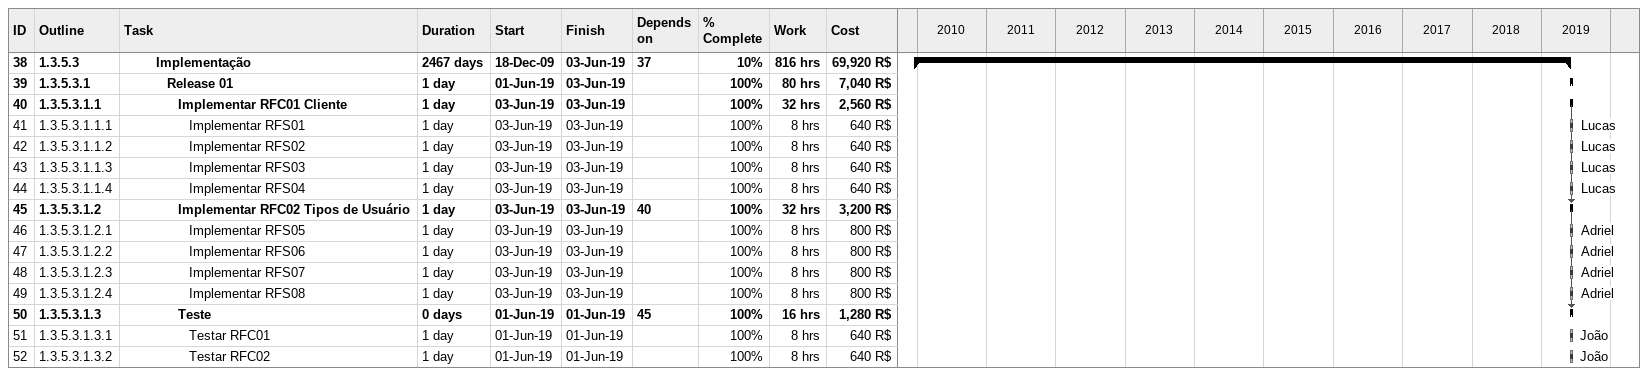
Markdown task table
| ID | WBS | Task | Duration | Start | Finish | Predecessors | Resources | % complete | Work (h) | Cost (R$) |
|---|---|---|---|---|---|---|---|---|---|---|
| 38 | 1.3.5.3 | **Implementação** | 2467d | 2009-12-18 | 2019-06-03 | 37 |  | 10 | 816 | 69920 |
| 39 | 1.3.5.3.1 | **Release 01** | 1d | 2019-06-01 | 2019-06-03 |  |  | 100 | 80 | 7040 |
| 40 | 1.3.5.3.1.1 | **Implementar RFC01 Cliente** | 1d | 2019-06-03 | 2019-06-03 |  |  | 100 | 32 | 2560 |
| 41 | 1.3.5.3.1.1.1 | Implementar RFS01 | 1d | 2019-06-03 | 2019-06-03 |  | Lucas | 100 | 8 | 640 |
| 42 | 1.3.5.3.1.1.2 | Implementar RFS02 | 1d | 2019-06-03 | 2019-06-03 |  | Lucas | 100 | 8 | 640 |
| 43 | 1.3.5.3.1.1.3 | Implementar RFS03 | 1d | 2019-06-03 | 2019-06-03 |  | Lucas | 100 | 8 | 640 |
| 44 | 1.3.5.3.1.1.4 | Implementar RFS04 | 1d | 2019-06-03 | 2019-06-03 |  | Lucas | 100 | 8 | 640 |
| 45 | 1.3.5.3.1.2 | **Implementar RFC02 Tipos de Usuário** | 1d | 2019-06-03 | 2019-06-03 | 40 |  | 100 | 32 | 3200 |
| 46 | 1.3.5.3.1.2.1 | Implementar RFS05 | 1d | 2019-06-03 | 2019-06-03 |  | Adriel | 100 | 8 | 800 |
| 47 | 1.3.5.3.1.2.2 | Implementar RFS06 | 1d | 2019-06-03 | 2019-06-03 |  | Adriel | 100 | 8 | 800 |
| 48 | 1.3.5.3.1.2.3 | Implementar RFS07 | 1d | 2019-06-03 | 2019-06-03 |  | Adriel | 100 | 8 | 800 |
| 49 | 1.3.5.3.1.2.4 | Implementar RFS08 | 1d | 2019-06-03 | 2019-06-03 |  | Adriel | 100 | 8 | 800 |
| 50 | 1.3.5.3.1.3 | **Teste** | 0d | 2019-06-01 | 2019-06-01 | 45 |  | 100 | 16 | 1280 |
| 51 | 1.3.5.3.1.3.1 | Testar RFC01 | 1d | 2019-06-01 | 2019-06-01 |  | João | 100 | 8 | 640 |
| 52 | 1.3.5.3.1.3.2 | Testar RFC02 | 1d | 2019-06-01 | 2019-06-01 |  | João | 100 | 8 | 640 |
